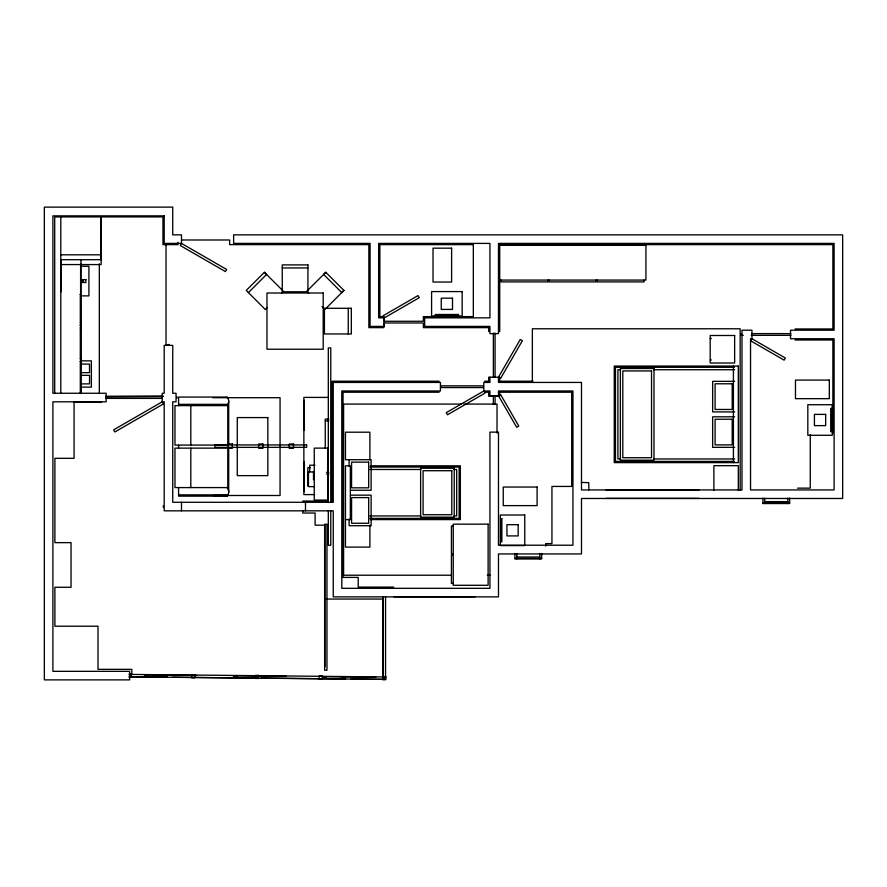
<?xml version="1.0" encoding="UTF-8"?>
<svg xmlns="http://www.w3.org/2000/svg" width="887" height="887" viewBox="0 0 887 887"><rect width="100%" height="100%" fill="white"/><g stroke="black" fill="none" stroke-linecap="round" stroke-linejoin="round"><path stroke-width="1.33" d="M384.326 679.387L384.348 676.947L129.524 674.408L129.491 676.859L384.326 679.387L351.086 678.998M227.05 397.154C229.234 398.762 229.245 403.929 227.05 405.536M227.05 487.673C229.234 489.269 229.245 494.447 227.05 496.055M343.923 290.437L341.772 292.61L323.611 274.438L325.784 272.287L343.923 290.437L324.908 309.452L322.048 306.58M248.427 292.61L266.566 274.438L264.415 272.287L246.253 290.437L265.268 309.452L267.175 307.534M281.501 293.209L283.419 291.302L264.415 272.287M325.784 272.287L306.758 291.302L308.676 293.209M163.275 396.312L105.73 396.655L162.121 396.677M100.53 219.477L101.151 219.477M100.53 235.731L101.151 235.731M182.046 239.989L229.633 239.989L229.633 244.635L368.859 244.635L368.859 327.636L383.86 327.636L383.86 322.979L423.365 322.979L423.365 327.636L488.704 327.636L488.704 331.627M100.53 240.865L101.151 240.865M60.804 254.802L101.151 254.802M100.53 257.119L101.151 257.119M60.804 259.691L101.151 259.691M60.804 264.57L101.151 264.57L101.151 216.916M80.883 266.288L88.911 266.288L88.911 295.87L80.883 295.87M282.254 267.952L307.922 267.952M80.673 279.738L82.813 279.738L82.813 282.421L80.673 282.421M79.885 294.495L80.983 294.495M80.983 295.726L80.362 295.726L80.362 324.054L80.983 324.054M79.885 325.263L80.983 325.263M79.885 327.957L80.983 327.957M795.074 328.966L832.871 328.966L832.871 244.635L499.725 244.635L499.725 331.627M80.983 329.177L80.362 329.177L80.362 357.516L80.983 357.516M752.198 333.623L790.916 333.623M743.262 335.33L741.133 335.33L741.133 333.623M751.222 335.33L790.96 335.33M710.199 338.557L711.429 338.557M795.074 339.987L832.871 339.987L832.871 433.433M167.621 344.544L169.328 344.544M79.885 358.736L80.983 358.736M710.199 359.945L711.429 359.945M80.739 360.854L91.372 360.854L91.372 387.131L80.739 387.131M79.885 361.419L80.983 361.419M80.983 362.65L80.362 362.65L80.362 390.979L80.983 390.979M80.983 364.091L89.532 364.091L89.532 372.651L80.983 372.651M734.336 367.296L615.467 367.296L615.467 461.417L734.336 461.417M620.667 369.735L617.917 369.735L617.917 458.967L620.667 458.967M653.619 369.735L734.658 369.735M80.983 375.334L89.532 375.334L89.532 383.883L80.983 383.883M439.132 381.199L332.004 381.199L332.004 501.055M484.712 381.199L488.704 381.199L488.704 377.208L498.561 377.208L500.601 378.405L522.376 340.708L520.259 339.477L498.483 377.186L498.483 382.43L581.484 382.43L581.484 489.934L741.987 489.934L741.987 330.197L751.954 330.197L751.954 338.745L750.735 340.863L784.119 360.144L785.35 358.026L751.954 338.745L750.535 338.745L750.535 489.934L834.102 489.934L834.102 338.745L790.517 338.745L790.517 330.197L834.102 330.197L834.102 243.404L498.483 243.404L498.483 333.645L489.934 333.645L489.934 326.405L424.662 326.405L424.662 317.856L489.934 317.856L489.934 243.404L378.638 243.404L378.638 317.856L384.348 317.856L419.263 297.699L418.032 295.582L383.129 315.739L384.348 317.856L384.348 326.405L370.09 326.405L370.09 243.404L233.625 243.404L233.625 234.855L842.65 234.855L842.65 498.483L581.484 498.483L581.484 553.943L498.483 553.943L498.483 596.873L333.246 596.873L333.246 510.834L164.195 510.834L164.195 401.811L162.21 401.811L113.647 429.851L114.866 431.969L163.43 403.929L162.21 401.811L162.21 393.263L164.195 393.263L164.195 345.398L172.743 345.398L172.743 393.263L176.036 393.263L176.036 401.811L172.743 401.811L172.743 502.286L333.246 502.286L333.246 382.43L440.429 382.43L440.429 390.979L341.794 390.979L341.794 588.325L489.934 588.325L489.934 432.135L498.483 432.135L498.483 545.206L572.947 545.206L572.947 390.979L498.483 390.979L498.483 395.779L516.666 427.268L518.773 426.048L500.601 394.56L498.483 395.779L489.934 395.779L489.934 390.979L483.814 390.979L446.239 412.677L447.469 414.783L485.034 393.096L483.814 390.979L483.814 382.43L489.934 382.43L489.934 377.186M532.921 381.199L499.725 381.199L499.725 377.208M734.647 381.343L712.649 381.343L712.649 411.912L734.647 411.912M440.517 385.856L483.337 385.856M440.517 387.564L483.337 387.564M79.885 392.209L80.983 392.209M439.132 392.22L343.025 392.22L343.025 577.404L358.215 577.404L358.215 587.094L393.739 587.094M484.712 392.22L488.704 392.22L488.704 396.201L493.36 396.201L493.36 404.516M105.73 396.301L163.275 396.301M328.068 397.409L303.864 397.409L303.864 494.591L314.619 494.591M212.847 397.698L280.059 397.698L280.059 495.5L212.847 495.5M105.741 398.385L162.121 398.385M101.617 402.288L74.076 402.288L74.076 458.313L54.894 458.313L54.894 542.644L71.038 542.644L71.038 587.283L54.894 587.283L54.894 626.222L98.002 626.222L98.002 669.33L131.819 669.33L131.819 674.807M461.085 404.084L343.613 404.084L343.613 575.219L451.416 575.219M463.857 404.084L497.019 404.084L497.019 432.989M178.586 404.361L228.059 404.361M734.647 416.801L712.649 416.801L712.649 447.347L734.647 447.347M328.933 419.096L325.252 419.096L325.252 447.957M325.252 420.926L328.933 420.926M653.619 458.967L734.658 458.967M314.918 465.243L309.685 465.243L309.685 471.795M370.378 465.819L460.353 465.819L460.353 519.594L370.378 519.594M369.99 467.05L459.133 467.05L459.133 518.385L369.99 518.385M310.45 467.682L307.833 467.682L307.833 486.021M369.801 469.489L420.826 469.489M453.922 469.489L456.683 469.489L456.683 515.946L453.922 515.946M313.787 471.973L308.454 471.973L308.454 486.641L313.787 486.641M326.483 472.283L328.933 472.283M326.483 474.113L328.933 474.113M797.535 488.138L810.263 488.138L810.263 434.796M606.054 490.056L698.934 490.056M350.498 490.267L371.121 490.267L371.121 459.71L345.464 459.71L345.464 432.202L369.901 432.202L369.901 459.71M178.586 494.868L228.059 494.868M350.498 495.157L371.121 495.157L371.121 525.714L349.123 525.714L349.123 519.072M606.054 498.372L698.934 498.372M302.755 501.055L328.013 501.055M764.727 501.643L787.811 501.643M762.898 503.062L789.641 503.062M369.801 515.946L420.826 515.946M345.464 519.594L350.343 519.594L350.343 465.819L345.464 465.819L345.464 547.102L369.901 547.102L369.901 525.093M453.257 525.991L451.428 525.991L451.428 554.109L453.257 554.109M453.257 555.317L451.428 555.317L451.428 583.435L453.257 583.435M516.744 557.014L539.817 557.014M514.903 558.433L541.658 558.433M487.351 575.219L490.112 575.219M393.994 596.751L475.044 596.751M326.649 599.058L382.718 599.058L382.807 679.697L385.867 679.697L385.867 676.637L382.807 676.637M128.992 674.109L131.032 674.109L131.032 677.169L128.992 677.169M144.226 674.929L196.615 675.451M233.835 675.816L286.213 676.337M323.445 676.703L375.822 677.224M144.747 675.417L147.519 675.451M233.381 676.304L237.539 676.337M323.4 677.191L326.172 677.224M162.742 676.337L166.9 676.371M252.762 677.224L255.534 677.258M341.406 678.1L345.553 678.145M129.491 676.803L166.889 677.169M172.433 677.224L255.523 678.056M261.066 678.1L319.231 678.688M322.003 678.71L345.553 678.943M581.318 482.406L588.735 482.683L588.89 489.957M789.641 498.073L789.641 503.539L762.898 503.539L762.898 498.073M787.811 498.172L787.811 503.539M764.727 498.172L764.727 503.539M740.146 490.134L740.146 328.778L532.355 328.778L532.355 382.131M738.317 490.444L738.317 465.686L713.88 465.686L713.88 490.444M733.416 366.065L733.416 462.626M644.095 280.081L644.095 281.911L597.25 281.911L597.25 280.081M596.02 280.081L596.02 281.911L549.164 281.911L549.164 280.081M547.944 280.081L547.944 281.911L501.077 281.911L501.077 280.081M545.682 546.115L545.682 543.598L551.947 543.598L551.947 486.431L571.705 486.431L571.705 392.22L499.725 392.22L499.725 396.201L495.068 396.201L495.068 404.516M541.658 553.433L541.658 558.899L514.903 558.899L514.903 553.433M539.817 553.532L539.817 558.899M516.744 553.532L516.744 558.899M495.068 333.013L495.068 377.208M493.36 333.013L493.36 377.208M385.557 596.674L385.557 678.167L383.117 678.167L383.117 596.674M349.123 459.71L349.123 466.351M348.258 308.288L348.258 333.967M330.762 502.508L330.762 347.904L328.312 347.904L328.312 502.508M330.762 510.79L330.762 545.305L328.312 545.305L328.312 510.79M328.013 474.412L328.013 483.581M324.941 666.836L324.941 525.171L315.107 525.171L315.107 513.019L302.755 513.019L302.755 510.779M313.499 471.507L313.499 479.767M305.483 502.286L305.483 510.834M304.352 400.336L304.352 430.117M304.352 461.861L304.352 491.653M228.702 400.736L228.702 444.553M228.702 447.292L228.702 492.473M190.805 405.625L190.805 445.074M190.805 448.135L190.805 487.584M181.491 502.286L181.491 510.834M178.586 405.625L178.586 397.066L226.562 397.066A1.53 1.53 0 0 1 228.092 398.596M178.586 445.241L178.586 447.968M178.586 487.584L178.586 496.143L226.562 496.143A1.53 1.53 0 0 0 228.092 494.613M177.965 242.306L177.965 244.635L162.964 244.635L162.964 216.905L54.706 216.905L54.706 393.551M176.89 396.677L176.89 398.385M166.013 244.635L166.013 345.287M163.341 505.701L163.341 507.408M100.774 218.124L100.774 258.472M99.322 263.838L99.322 393.54M80.983 259.691L80.983 393.54M80.606 263.672L80.606 392.32M61.114 261.033L61.114 291.812M60.804 216.916L60.804 393.54M228.092 404.095A1.53 1.53 0 0 1 227.649 405.182M227.649 488.027A1.53 1.53 0 0 1 228.092 489.114M164.195 215.863L164.195 243.404L181.491 243.404L226.64 269.471L225.42 271.588L180.272 245.522L181.491 243.404L181.491 234.855L172.743 234.855L172.743 207.126L44.35 207.126L44.35 679.874L129.635 679.874L129.635 671.326L52.898 671.326L52.898 401.811L106.13 401.811L106.13 393.263L52.898 393.263L52.898 215.863L164.195 215.863M473.325 244.635L379.869 244.635L379.869 316.626L383.86 316.626L383.86 321.271L423.365 321.271L423.365 316.626L473.325 316.626L473.325 244.635M645.924 245.244L499.248 245.244L499.248 280.081L645.924 280.081L645.924 245.244M451.616 248.172L433.033 248.172L433.033 282.033L451.616 282.033L451.616 248.172M307.922 264.891L282.254 264.891L282.254 291.779L307.922 291.779L307.922 264.891M85.873 279.616L83.422 279.616L83.422 282.543L85.873 282.543L85.873 279.616M462.16 291.579L431.592 291.579L431.592 316.016L462.16 316.016L462.16 291.579M323.201 293.009L266.976 293.009L266.976 349.234L323.201 349.234L323.201 293.009M452.503 298.176L441.249 298.176L441.249 309.419L452.503 309.419L452.503 298.176M351.319 308.288L324.431 308.288L324.431 333.967L351.319 333.967L351.319 308.288M458.49 314.497L435.273 314.497L435.273 315.406L458.49 315.406L458.49 314.497M734.647 335.497L710.199 335.497L710.199 363.005L734.647 363.005L734.647 335.497M738.317 366.065L614.247 366.065L614.247 462.626L738.317 462.626L738.317 366.065M653.974 368.504L620.357 368.504L620.357 460.187L653.974 460.187L653.974 368.504M651.524 370.943L622.807 370.943L622.807 457.736L651.524 457.736L651.524 370.943M829.323 380.079L795.473 380.079L795.473 398.662L829.323 398.662L829.323 380.079M732.207 383.783L715.099 383.783L715.099 409.461L732.207 409.461L732.207 383.783M832.261 404.716L807.824 404.716L807.824 435.284L832.261 435.284L832.261 404.716M227.782 405.625L174.972 405.625L174.972 445.074L227.782 445.074L227.782 405.625M831.651 408.397L830.742 408.397L830.742 431.625L831.651 431.625L831.651 408.397M825.664 414.395L814.421 414.395L814.421 425.627L825.664 425.627L825.664 414.395M267.841 417.577L237.272 417.577L237.272 475.632L267.841 475.632L267.841 417.577M732.207 419.241L715.099 419.241L715.099 444.908L732.207 444.908L732.207 419.241M232.372 444.01L228.103 444.01L228.103 448.279L232.372 448.279L232.372 444.01M262.94 444.01L258.649 444.01L258.649 448.279L262.94 448.279L262.94 444.01M293.486 444.01L289.217 444.01L289.217 448.279L293.486 448.279L293.486 444.01M306.636 444.93L214.953 444.93L214.953 447.358L306.636 447.358L306.636 444.93M227.782 448.135L174.972 448.135L174.972 487.584L227.782 487.584L227.782 448.135M327.702 448.123L314.264 448.123L314.264 500.08L327.702 500.08L327.702 448.123M368.682 462.149L351.574 462.149L351.574 487.828L368.682 487.828L368.682 462.149M454.244 468.258L420.626 468.258L420.626 517.154L454.244 517.154L454.244 468.258M451.793 470.709L423.077 470.709L423.077 514.715L451.793 514.715L451.793 470.709M537.101 487.041L503.251 487.041L503.251 505.623L537.101 505.623L537.101 487.041M368.682 497.607L351.574 497.607L351.574 523.263L368.682 523.263L368.682 497.607M524.76 515.014L500.312 515.014L500.312 545.572L524.76 545.572L524.76 515.014M501.854 518.684L500.933 518.684L500.933 541.902L501.854 541.902L501.854 518.684M326.959 524.306L324.631 524.306L324.631 670.25L326.959 670.25L326.959 524.306M488.116 524.162L453.257 524.162L453.257 585.276L488.116 585.276L488.116 524.162M518.163 524.672L506.932 524.672L506.932 535.914L518.163 535.914L518.163 524.672M194.741 674.741L191.692 674.741L191.692 677.801L194.741 677.801L194.741 674.741M258.45 675.373L255.401 675.373L255.401 678.433L258.45 678.433L258.45 675.373M322.158 676.005L319.098 676.005L319.098 679.065L322.158 679.065L322.158 676.005"/></g></svg>
